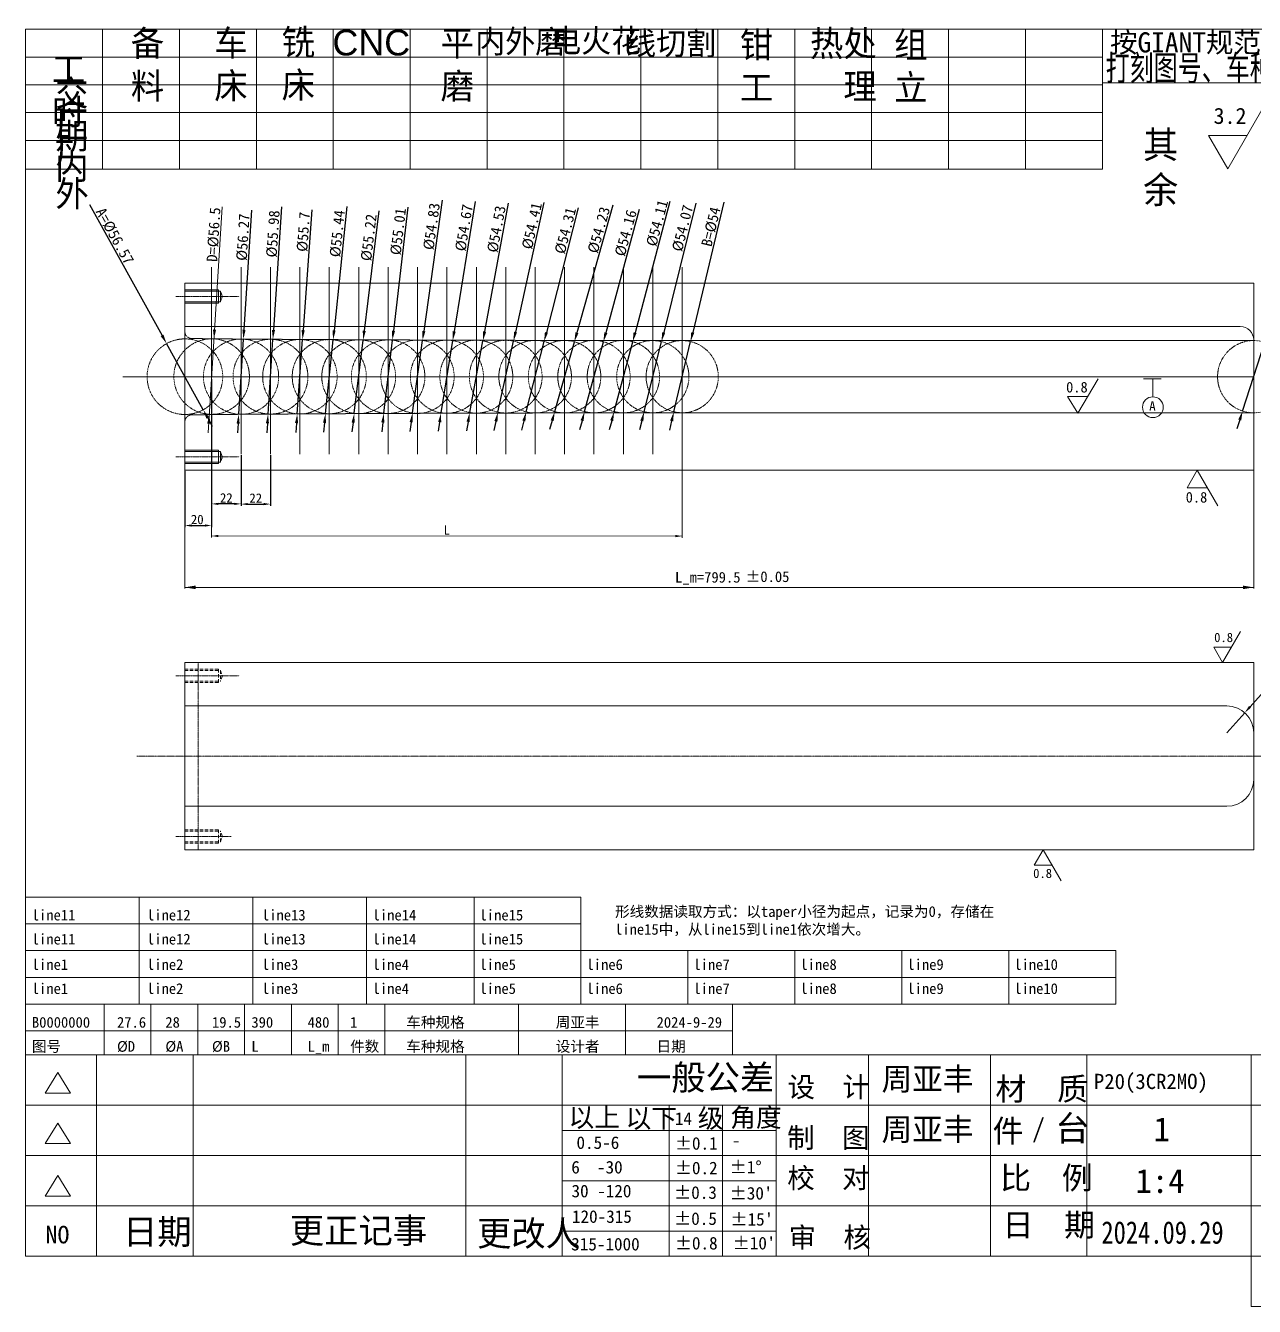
# Model space of a CAD drawing. Header units: inches. Extents: x -4516 to -3093, y -965 to -7.
# Drawn here: x -4516 to -3596, y -965 to -7 of the extents above; entities that cross this region are included whole.
import ezdxf
from ezdxf.enums import TextEntityAlignment as Align

# ---------------------------------------------------------------- set-up
doc = ezdxf.new("R2010")
doc.units = ezdxf.units.IN
doc.header["$MEASUREMENT"] = 0
for name, pattern in [('CENTER', [2, 1.25, -0.25, 0.25, -0.25]), ('HIDDEN', [0.375, 0.25, -0.125]), ('PHANTOM2', [1.25, 0.625, -0.125, 0.125, -0.125, 0.125, -0.125])]:
    doc.linetypes.add(name, pattern=pattern)
doc.layers.get('0').update_dxf_attribs({"lineweight": 18})
for name, color, linetype, lineweight in [('CEN', 1, 'CENTER', 18), ('CON', 7, 'Continuous', 18), ('DAS', 5, 'HIDDEN', 18), ('DIM', 7, 'Continuous', 18), ('PHA', 4, 'PHANTOM2', 18)]:
    doc.layers.add(name, color=color, linetype=linetype, lineweight=lineweight)
doc.styles.add('ACISOTS', font='')
doc.styles.add('HZ', font='')
doc.styles.add('USER1', font='')
doc.styles.get('ACISOTS').set_extended_font_data('宋体')
doc.styles.get('HZ').set_extended_font_data('宋体')
doc.styles.get('USER1').set_extended_font_data('宋体')
doc.dimstyles.new('11', dxfattribs={"dimscale": 2, "dimtxt": 3, "dimasz": 3, "dimexe": 0.18, "dimexo": 0.0625, "dimgap": 0.5, "dimtad": 1, "dimdsep": 46, "dimtxsty": 'Standard', "dimcen": 0.09, "dimdle": 6, "dimadec": 0, "dimazin": 0, "dimtfac": 1, "dimtmove": 0, "dimatfit": 3, "dimfxl": 1, "dimtolj": 1, "dimarcsym": 0})
doc.dimstyles.new('ISO-25', dxfattribs={"dimtxt": 8, "dimasz": 7, "dimexe": 1, "dimexo": 0, "dimgap": 1, "dimtad": 1, "dimdec": 3, "dimdsep": 46, "dimtxsty": 'Standard', "dimcen": 0, "dimdle": 14, "dimazin": 0, "dimtfac": 1, "dimtdec": 3, "dimtmove": 0, "dimatfit": 3, "dimfxl": 1, "dimtolj": 1, "dimarcsym": 0})
doc.dimstyles.new('ISO-25$0', dxfattribs={"dimtxt": 7, "dimasz": 5, "dimexe": 1.25, "dimexo": 0.625, "dimgap": 1, "dimtad": 1, "dimdec": 1, "dimdsep": 46, "dimtxsty": 'Standard', "dimcen": -2.5, "dimdle": 10, "dimadec": 1, "dimazin": 2, "dimtfac": 1, "dimtdec": 1, "dimtmove": 0, "dimatfit": 3, "dimfxl": 1, "dimtolj": 1, "dimarcsym": 0})

# ---------------------------------------------------------------- blocks, each defined once
blk = doc.blocks.new('*X4')
at = {"layer": 'DIM', "color": 0, "char_height": 8, "attachment_point": 1}
for s, insert, width in [('L_m=799.5', (-4029.69, -444.34), 338.9497), ('%%P0.05', (-3976.77, -443.9), 137.2961)]:
    blk.add_mtext(s, dxfattribs=dict(at, insert=insert, width=width))
blk = doc.blocks.new('*X3')
at = {"layer": 'DIM', "linetype": 'Continuous'}
for points in [[(-4396.34, -427.62), (-4388.34, -426.29), (-4388.34, -428.96)], [(-3596.84, -427.62), (-3604.84, -426.29), (-3604.84, -428.96)]]:
    blk.add_hatch(color=0, dxfattribs=at).paths.add_polyline_path(points, flags=0)
at = {"layer": 'DIM', "color": 0, "linetype": 'Continuous'}
for p, q in [((-3596.84, -273.83), (-3596.84, -428.34)), ((-4396.34, -340.3), (-4396.34, -428.34)), ((-4396.34, -427.62), (-3596.84, -427.62))]:
    blk.add_line(p, q, dxfattribs=at)
at = {"layer": 'DIM', "color": 0}
blk.add_blockref('*X4', (0, 28.28), dxfattribs=at)
blk = doc.blocks.new('*X5')
at = {"layer": 'DIM', "ltscale": 2}
for points in [[(-4391.34, -380.53), (-4391.34, -382.2), (-4396.34, -381.37)], [(-4381.34, -382.2), (-4381.34, -380.53), (-4376.34, -381.37)]]:
    blk.add_hatch(color=0, dxfattribs=at).paths.add_polyline_path(points, flags=0)
at = {"layer": 'DIM', "color": 0, "lineweight": -2}
for p, q in [((-4376.34, -271.93), (-4376.34, -382.62)), ((-4396.34, -340.68), (-4396.34, -382.62)), ((-4391.34, -381.37), (-4381.34, -381.37))]:
    blk.add_line(p, q, dxfattribs=at)
at = {"layer": 'DIM', "color": 0, "ltscale": 2, "insert": (-4387.09, -376.87), "char_height": 7, "width": 17.9888, "attachment_point": 5}
blk.add_mtext('20', dxfattribs=at)
blk = doc.blocks.new('*X8')
at = {"layer": 'DIM', "ltscale": 2}
blk.add_hatch(color=0, dxfattribs=at).paths.add_polyline_path([(-3600.31, -516.25), (-3598.81, -517.58), (-3603.55, -521.4)], flags=0)
at = {"layer": 'DIM', "color": 0, "lineweight": -2}
for p, q in [((-3570.02, -483.7), (-3599.56, -516.91)), ((-3616.84, -536.34), (-3603.55, -521.4))]:
    blk.add_line(p, q, dxfattribs=at)
at = {"layer": 'DIM', "color": 0, "ltscale": 2, "insert": (-3583.26, -492.57), "char_height": 6, "width": 41.2961, "attachment_point": 5, "rotation": 48.34616}
blk.add_mtext('8-R20', dxfattribs=at)
blk = doc.blocks.new('*X37')
at = {"layer": 'CON', "linetype": 'Continuous', "ltscale": 2}
for points in [[(-4374.61, -241.79), (-4373.02, -234.88), (-4375.35, -234.74)], [(-4378.07, -298.19), (-4377.33, -305.25), (-4379.66, -305.1)]]:
    blk.add_hatch(color=0, dxfattribs=at).paths.add_polyline_path(points, flags=0)
at = {"layer": 'CON', "color": 0, "linetype": 'Continuous', "ltscale": 2}
blk.add_line((-4368.55, -143.11), (-4378.93, -312.16), dxfattribs=at)
at = {"layer": 'CON', "color": 0, "ltscale": 2, "insert": (-4374.79, -163.77), "char_height": 8, "width": 84.0223, "attachment_point": 5, "rotation": 86.48827}
blk.add_mtext('D=%%C56.5', dxfattribs=at)
blk = doc.blocks.new('*X38')
at = {"layer": 'CON', "ltscale": 2}
for points in [[(-4353.31, -234.91), (-4350.98, -235.06), (-4352.59, -241.97)], [(-4355.37, -305.19), (-4357.7, -305.05), (-4356.09, -298.13)]]:
    blk.add_hatch(color=0, dxfattribs=at).paths.add_polyline_path(points, flags=0)
at = {"layer": 'CON', "color": 0, "lineweight": -2, "ltscale": 2}
for p, q in [((-4346.56, -145.47), (-4352.15, -234.99)), ((-4356.09, -298.13), (-4352.59, -241.97)), ((-4356.53, -305.12), (-4356.97, -312.11))]:
    blk.add_line(p, q, dxfattribs=at)
at = {"layer": 'CON', "color": 0, "ltscale": 2, "insert": (-4352.83, -165.73), "char_height": 8, "width": 69.8994, "attachment_point": 5, "rotation": 86.42474}
blk.add_mtext('%%C56.27', dxfattribs=at)
blk = doc.blocks.new('*X39')
at = {"layer": 'CON', "ltscale": 2}
for points in [[(-4331.23, -235.06), (-4328.91, -235.21), (-4330.52, -242.12)], [(-4333.45, -305.04), (-4335.77, -304.89), (-4334.16, -297.98)]]:
    blk.add_hatch(color=0, dxfattribs=at).paths.add_polyline_path(points, flags=0)
at = {"layer": 'CON', "color": 0, "lineweight": -2, "ltscale": 2}
for p, q in [((-4324.08, -143), (-4330.07, -235.14)), ((-4334.16, -297.98), (-4330.52, -242.12)), ((-4334.61, -304.97), (-4335.06, -311.95))]:
    blk.add_line(p, q, dxfattribs=at)
at = {"layer": 'CON', "color": 0, "ltscale": 2, "insert": (-4330.41, -163.25), "char_height": 8, "width": 69.8994, "attachment_point": 5, "rotation": 86.27922}
blk.add_mtext('%%C55.98', dxfattribs=at)
blk = doc.blocks.new('*X40')
at = {"layer": 'CON', "ltscale": 2}
for points in [[(-4309.03, -235.21), (-4306.7, -235.37), (-4308.36, -242.27)], [(-4311.65, -304.9), (-4313.98, -304.73), (-4312.32, -297.83)]]:
    blk.add_hatch(color=0, dxfattribs=at).paths.add_polyline_path(points, flags=0)
at = {"layer": 'CON', "color": 0, "lineweight": -2, "ltscale": 2}
for p, q in [((-4301.47, -145.32), (-4307.87, -235.29)), ((-4312.32, -297.83), (-4308.36, -242.27)), ((-4312.81, -304.81), (-4313.31, -311.8))]:
    blk.add_line(p, q, dxfattribs=at)
at = {"layer": 'CON', "color": 0, "ltscale": 2, "insert": (-4307.65, -161.73), "char_height": 8, "width": 58.4581, "attachment_point": 5, "rotation": 85.93125}
blk.add_mtext('%%C55.7', dxfattribs=at)
blk = doc.blocks.new('*X41')
at = {"layer": 'CON', "ltscale": 2}
for points in [[(-4285.92, -235.4), (-4283.6, -235.64), (-4285.48, -242.48)], [(-4290.76, -304.71), (-4293.08, -304.47), (-4291.2, -297.62)]]:
    blk.add_hatch(color=0, dxfattribs=at).paths.add_polyline_path(points, flags=0)
at = {"layer": 'CON', "color": 0, "lineweight": -2, "ltscale": 2}
for p, q in [((-4275.15, -142.88), (-4284.76, -235.52)), ((-4291.2, -297.62), (-4285.48, -242.48)), ((-4291.92, -304.59), (-4292.65, -311.55))]:
    blk.add_line(p, q, dxfattribs=at)
at = {"layer": 'CON', "color": 0, "ltscale": 2, "insert": (-4282.27, -163.06), "char_height": 8, "width": 70.4358, "attachment_point": 5, "rotation": 84.0766}
blk.add_mtext('%%C55.44', dxfattribs=at)
blk = doc.blocks.new('*X42')
at = {"layer": 'CON', "ltscale": 2}
for points in [[(-4263.33, -235.55), (-4261.02, -235.83), (-4263.02, -242.64)], [(-4269.35, -304.55), (-4271.66, -304.27), (-4269.66, -297.46)]]:
    blk.add_hatch(color=0, dxfattribs=at).paths.add_polyline_path(points, flags=0)
at = {"layer": 'CON', "color": 0, "lineweight": -2, "ltscale": 2}
for p, q in [((-4251.31, -146.09), (-4262.17, -235.69)), ((-4269.66, -297.46), (-4263.02, -242.64)), ((-4270.51, -304.41), (-4271.35, -311.36))]:
    blk.add_line(p, q, dxfattribs=at)
at = {"layer": 'CON', "color": 0, "ltscale": 2, "insert": (-4258.75, -165.96), "char_height": 8, "width": 69.8101, "attachment_point": 5, "rotation": 83.08626}
blk.add_mtext('%%C55.22', dxfattribs=at)
blk = doc.blocks.new('*X43')
at = {"layer": 'CON', "ltscale": 2}
for points in [[(-4241.51, -235.64), (-4239.19, -235.91), (-4241.16, -242.73)], [(-4247.17, -304.46), (-4249.49, -304.19), (-4247.52, -297.37)]]:
    blk.add_hatch(color=0, dxfattribs=at).paths.add_polyline_path(points, flags=0)
at = {"layer": 'CON', "color": 0, "lineweight": -2, "ltscale": 2}
for p, q in [((-4229.6, -143.31), (-4240.35, -235.78)), ((-4247.52, -297.37), (-4241.16, -242.73)), ((-4248.33, -304.33), (-4249.14, -311.28))]:
    blk.add_line(p, q, dxfattribs=at)
at = {"layer": 'CON', "color": 0, "ltscale": 2, "insert": (-4236.75, -161.51), "char_height": 8, "width": 68.9162, "attachment_point": 5, "rotation": 83.36522}
blk.add_mtext('%%C55.01', dxfattribs=at)
blk = doc.blocks.new('*X44')
at = {"layer": 'CON', "ltscale": 2}
for points in [[(-4218.75, -235.81), (-4216.44, -236.13), (-4218.56, -242.9)], [(-4225.93, -304.3), (-4228.24, -303.98), (-4226.12, -297.21)]]:
    blk.add_hatch(color=0, dxfattribs=at).paths.add_polyline_path(points, flags=0)
at = {"layer": 'CON', "color": 0, "lineweight": -2, "ltscale": 2}
for p, q in [((-4203.94, -137.93), (-4217.59, -235.97)), ((-4226.12, -297.21), (-4218.56, -242.9)), ((-4227.09, -304.14), (-4228.05, -311.07))]:
    blk.add_line(p, q, dxfattribs=at)
at = {"layer": 'CON', "color": 0, "ltscale": 2, "insert": (-4211.74, -157.66), "char_height": 8, "width": 69.8101, "attachment_point": 5, "rotation": 82.07315}
blk.add_mtext('%%C54.83', dxfattribs=at)
blk = doc.blocks.new('*X45')
at = {"layer": 'CON', "ltscale": 2}
for points in [[(-4196.03, -235.97), (-4193.73, -236.34), (-4196, -243.06)], [(-4204.64, -304.14), (-4206.95, -303.77), (-4204.68, -297.04)]]:
    blk.add_hatch(color=0, dxfattribs=at).paths.add_polyline_path(points, flags=0)
at = {"layer": 'CON', "color": 0, "lineweight": -2, "ltscale": 2}
for p, q in [((-4179.26, -139.12), (-4194.88, -236.15)), ((-4204.68, -297.04), (-4196, -243.06)), ((-4205.8, -303.95), (-4206.91, -310.86))]:
    blk.add_line(p, q, dxfattribs=at)
at = {"layer": 'CON', "color": 0, "ltscale": 2, "insert": (-4187.48, -158.68), "char_height": 8, "width": 69.8994, "attachment_point": 5, "rotation": 80.85513}
blk.add_mtext('%%C54.67', dxfattribs=at)
blk = doc.blocks.new('*X46')
at = {"layer": 'CON', "ltscale": 2}
for points in [[(-4173.31, -236.14), (-4171.02, -236.56), (-4173.43, -243.23)], [(-4183.37, -303.97), (-4185.66, -303.55), (-4183.25, -296.87)]]:
    blk.add_hatch(color=0, dxfattribs=at).paths.add_polyline_path(points, flags=0)
at = {"layer": 'CON', "color": 0, "lineweight": -2, "ltscale": 2}
for p, q in [((-4154.58, -140.31), (-4172.17, -236.35)), ((-4183.25, -296.87), (-4173.43, -243.23)), ((-4184.51, -303.76), (-4185.77, -310.64))]:
    blk.add_line(p, q, dxfattribs=at)
at = {"layer": 'CON', "color": 0, "ltscale": 2, "insert": (-4163.21, -159.69), "char_height": 8, "width": 69.8101, "attachment_point": 5, "rotation": 79.62075}
blk.add_mtext('%%C54.53', dxfattribs=at)
blk = doc.blocks.new('*X47')
at = {"layer": 'CON', "ltscale": 2}
for points in [[(-4150.14, -236.39), (-4147.86, -236.89), (-4150.5, -243.48)], [(-4162.54, -303.71), (-4164.82, -303.21), (-4162.18, -296.62)]]:
    blk.add_hatch(color=0, dxfattribs=at).paths.add_polyline_path(points, flags=0)
at = {"layer": 'CON', "color": 0, "lineweight": -2, "ltscale": 2}
for p, q in [((-4127.75, -139.89), (-4149, -236.64)), ((-4162.18, -296.62), (-4150.5, -243.48)), ((-4163.68, -303.46), (-4165.18, -310.3))]:
    blk.add_line(p, q, dxfattribs=at)
at = {"layer": 'CON', "color": 0, "ltscale": 2, "insert": (-4136.69, -157.28), "char_height": 8, "width": 68.9162, "attachment_point": 5, "rotation": 77.61152}
blk.add_mtext('%%C54.41', dxfattribs=at)
blk = doc.blocks.new('*X48')
at = {"layer": 'CON', "ltscale": 2}
for points in [[(-4127.03, -236.67), (-4124.77, -237.24), (-4127.63, -243.74)], [(-4141.65, -303.44), (-4143.91, -302.86), (-4141.05, -296.37)]]:
    blk.add_hatch(color=0, dxfattribs=at).paths.add_polyline_path(points, flags=0)
at = {"layer": 'CON', "color": 0, "lineweight": -2, "ltscale": 2}
for p, q in [((-4102.14, -143.76), (-4125.9, -236.96)), ((-4141.05, -296.37), (-4127.63, -243.74)), ((-4142.78, -303.15), (-4144.51, -309.93))]:
    blk.add_line(p, q, dxfattribs=at)
at = {"layer": 'CON', "color": 0, "ltscale": 2, "insert": (-4111.66, -160.85), "char_height": 8, "width": 68.9162, "attachment_point": 5, "rotation": 75.69586}
blk.add_mtext('%%C54.31', dxfattribs=at)
blk = doc.blocks.new('*X49')
at = {"layer": 'CON', "ltscale": 2}
for points in [[(-4104.21, -236.9), (-4101.97, -237.53), (-4104.99, -243.95)], [(-4120.47, -303.21), (-4122.71, -302.57), (-4119.69, -296.15)]]:
    blk.add_hatch(color=0, dxfattribs=at).paths.add_polyline_path(points, flags=0)
at = {"layer": 'CON', "color": 0, "lineweight": -2, "ltscale": 2}
for p, q in [((-4076.23, -141.86), (-4103.09, -237.22)), ((-4119.69, -296.15), (-4104.99, -243.95)), ((-4121.59, -302.89), (-4123.49, -309.63))]:
    blk.add_line(p, q, dxfattribs=at)
at = {"layer": 'CON', "color": 0, "ltscale": 2, "insert": (-4086.63, -160.35), "char_height": 8, "width": 69.8101, "attachment_point": 5, "rotation": 74.26582}
blk.add_mtext('%%C54.23', dxfattribs=at)
blk = doc.blocks.new('*X50')
at = {"layer": 'CON', "ltscale": 2}
for points in [[(-4082.58, -236.85), (-4080.32, -237.46), (-4083.28, -243.91)], [(-4098.1, -303.26), (-4100.36, -302.65), (-4097.4, -296.2)]]:
    blk.add_hatch(color=0, dxfattribs=at).paths.add_polyline_path(points, flags=0)
at = {"layer": 'CON', "color": 0, "lineweight": -2, "ltscale": 2}
for p, q in [((-4056.54, -144.96), (-4081.45, -237.15)), ((-4097.4, -296.2), (-4083.28, -243.91)), ((-4099.23, -302.95), (-4101.05, -309.71))]:
    blk.add_line(p, q, dxfattribs=at)
at = {"layer": 'CON', "color": 0, "ltscale": 2, "insert": (-4066.5, -162.64), "char_height": 8, "width": 70.0782, "attachment_point": 5, "rotation": 74.88046}
blk.add_mtext('%%C54.16', dxfattribs=at)
blk = doc.blocks.new('*X51')
at = {"layer": 'CON', "ltscale": 2}
for points in [[(-4060.72, -236.84), (-4058.47, -237.44), (-4061.39, -243.9)], [(-4075.96, -303.27), (-4078.21, -302.67), (-4075.29, -296.2)]]:
    blk.add_hatch(color=0, dxfattribs=at).paths.add_polyline_path(points, flags=0)
at = {"layer": 'CON', "color": 0, "lineweight": -2, "ltscale": 2}
for p, q in [((-4033.51, -138.95), (-4059.6, -237.14)), ((-4075.29, -296.2), (-4061.39, -243.9)), ((-4077.08, -302.97), (-4078.88, -309.73))]:
    blk.add_line(p, q, dxfattribs=at)
at = {"layer": 'CON', "color": 0, "ltscale": 2, "insert": (-4043, -155.2), "char_height": 8, "width": 68.9162, "attachment_point": 5, "rotation": 75.1224}
blk.add_mtext('%%C54.11', dxfattribs=at)
blk = doc.blocks.new('*X52')
at = {"layer": 'CON', "ltscale": 2}
for points in [[(-4039.29, -236.73), (-4037.03, -237.3), (-4039.84, -243.81)], [(-4053.39, -303.37), (-4055.65, -302.81), (-4052.84, -296.29)]]:
    blk.add_hatch(color=0, dxfattribs=at).paths.add_polyline_path(points, flags=0)
at = {"layer": 'CON', "color": 0, "lineweight": -2, "ltscale": 2}
for p, q in [((-4014.19, -140.2), (-4038.16, -237.02)), ((-4052.84, -296.29), (-4039.84, -243.81)), ((-4054.52, -303.09), (-4056.2, -309.88))]:
    blk.add_line(p, q, dxfattribs=at)
at = {"layer": 'CON', "color": 0, "ltscale": 2, "insert": (-4024, -159.02), "char_height": 8, "width": 69.8994, "attachment_point": 5, "rotation": 76.09321}
blk.add_mtext('%%C54.07', dxfattribs=at)
blk = doc.blocks.new('*X53')
at = {"layer": 'CON', "ltscale": 2}
for points in [[(-4017.59, -236.71), (-4015.32, -237.25), (-4018.08, -243.79)], [(-4033.36, -302.85), (-4031.09, -303.4), (-4030.6, -296.32)]]:
    blk.add_hatch(color=0, dxfattribs=at).paths.add_polyline_path(points, flags=0)
at = {"layer": 'CON', "color": 0, "lineweight": -2, "ltscale": 2}
for p, q in [((-3993.19, -139.41), (-4016.45, -236.98)), ((-4030.6, -296.32), (-4018.08, -243.79)), ((-4032.23, -303.13), (-4033.85, -309.93))]:
    blk.add_line(p, q, dxfattribs=at)
at = {"layer": 'CON', "color": 0, "ltscale": 2, "insert": (-4002.74, -157.94), "char_height": 8, "width": 61.8547, "attachment_point": 5, "rotation": 76.58738}
blk.add_mtext('B=%%C54', dxfattribs=at)
blk = doc.blocks.new('*X54')
at = {"layer": 'CON', "ltscale": 2}
for points in [[(-3587.53, -237.33), (-3585.31, -238.05), (-3588.56, -244.35)], [(-3606.15, -302.77), (-3608.37, -302.06), (-3605.12, -295.75)]]:
    blk.add_hatch(color=0, dxfattribs=at).paths.add_polyline_path(points, flags=0)
at = {"layer": 'CON', "color": 0, "lineweight": -2, "ltscale": 2}
for p, q in [((-3555.72, -142.39), (-3586.42, -237.69)), ((-3605.12, -295.75), (-3588.56, -244.35)), ((-3607.26, -302.41), (-3609.41, -309.08))]:
    blk.add_line(p, q, dxfattribs=at)
at = {"layer": 'CON', "color": 0, "ltscale": 2, "insert": (-3563.94, -151.6), "char_height": 8, "width": 36.1117, "attachment_point": 5, "rotation": 72.1462}
blk.add_mtext('%%C54', dxfattribs=at)
blk = doc.blocks.new('*X55')
at = {"layer": 'CON', "linetype": 'Continuous', "ltscale": 2}
for points in [[(-4376.36, -389.19), (-4371.36, -390.02), (-4371.36, -388.35)], [(-4024.36, -389.25), (-4029.36, -390.08), (-4029.36, -388.41)]]:
    blk.add_hatch(color=0, dxfattribs=at).paths.add_polyline_path(points, flags=0)
at = {"layer": 'CON', "color": 0, "linetype": 'Continuous', "ltscale": 2}
for p, q in [((-4376.34, -270.62), (-4376.36, -390.44)), ((-4024.34, -270.68), (-4024.36, -390.5)), ((-4024.36, -389.25), (-4376.36, -389.19))]:
    blk.add_line(p, q, dxfattribs=at)
at = {"layer": 'CON', "color": 0, "ltscale": 2, "insert": (-4200.36, -384.8), "char_height": 7, "width": 14, "attachment_point": 5, "rotation": 359.98993}
blk.add_mtext('L', dxfattribs=at)
blk = doc.blocks.new('*X56')
at = {"layer": 'CON', "ltscale": 2}
for points in [[(-4412.41, -238.62), (-4414.45, -239.75), (-4410.04, -245.31)], [(-4378.23, -300.36), (-4380.27, -301.49), (-4382.64, -294.8)]]:
    blk.add_hatch(color=0, dxfattribs=at).paths.add_polyline_path(points, flags=0)
at = {"layer": 'CON', "color": 0, "lineweight": -2, "ltscale": 2}
for p, q in [((-4467.62, -141.3), (-4413.43, -239.18)), ((-4382.64, -294.8), (-4410.04, -245.31)), ((-4379.25, -300.92), (-4375.86, -307.05))]:
    blk.add_line(p, q, dxfattribs=at)
at = {"layer": 'CON', "color": 0, "ltscale": 2, "insert": (-4448.83, -164.92), "char_height": 8, "width": 95.8212, "attachment_point": 5, "rotation": 298.96998}
blk.add_mtext('A=%%C56.57', dxfattribs=at)
blk = doc.blocks.new('*X57')
at = {"layer": 'CON', "ltscale": 2}
for points in [[(-4371.36, -364.36), (-4371.36, -366.02), (-4376.36, -365.19)], [(-4359.35, -366.03), (-4359.35, -364.36), (-4354.35, -365.19)]]:
    blk.add_hatch(color=0, dxfattribs=at).paths.add_polyline_path(points, flags=0)
at = {"layer": 'CON', "color": 0, "lineweight": -2, "ltscale": 2}
for p, q in [((-4376.35, -328.67), (-4376.36, -366.44)), ((-4354.34, -328.68), (-4354.35, -366.44)), ((-4359.35, -365.19), (-4371.36, -365.19))]:
    blk.add_line(p, q, dxfattribs=at)
at = {"layer": 'CON', "color": 0, "ltscale": 2, "insert": (-4365.35, -360.69), "char_height": 7, "width": 17.7566, "attachment_point": 5, "rotation": 359.98993}
blk.add_mtext('22', dxfattribs=at)
blk = doc.blocks.new('*X58')
at = {"layer": 'CON', "ltscale": 2}
for points in [[(-4349.34, -364.5), (-4349.34, -366.17), (-4354.34, -365.34)], [(-4337.34, -366.17), (-4337.34, -364.5), (-4332.34, -365.34)]]:
    blk.add_hatch(color=0, dxfattribs=at).paths.add_polyline_path(points, flags=0)
at = {"layer": 'CON', "color": 0, "lineweight": -2, "ltscale": 2}
for p, q in [((-4354.34, -328.68), (-4354.34, -366.59)), ((-4332.34, -328.68), (-4332.34, -366.59)), ((-4349.34, -365.34), (-4337.34, -365.34))]:
    blk.add_line(p, q, dxfattribs=at)
at = {"layer": 'CON', "color": 0, "ltscale": 2, "insert": (-4343.34, -360.84), "char_height": 7, "width": 17.7542, "attachment_point": 5}
blk.add_mtext('22', dxfattribs=at)

msp = doc.modelspace()

# ---------------------------------------------------------------- linework, layer by layer
for p, q in [((-4376.3399, -249.5523), (-4376.3399, -290.5523)), ((-3728.5032, -297.4287), (-3713.2218, -271.6004)), ((-3736.1439, -284.8346), (-3728.5032, -297.4287)), ((-3720.8625, -284.8346), (-3736.1439, -284.8346)), ((-3646.6773, -353.2865), (-3639.0366, -340.0524)), ((-3639.0366, -340.0524), (-3623.7552, -366.5206)), ((-3631.3959, -353.2865), (-3646.6773, -353.2865)), ((-3620.0457, -483.839), (-3606.6744, -460.6793)), ((-3613.3601, -472.2591), (-3626.7313, -472.2591)), ((-3626.7313, -472.2591), (-3620.0457, -483.839)), ((-3760.9262, -635.4188), (-3754.2406, -623.839)), ((-3754.2406, -623.839), (-3740.8694, -646.9987)), ((-3747.555, -635.4245), (-3760.9262, -635.4245))]:
    msp.add_line(p, q)
at = {"color": 2, "linetype": 'Continuous'}
for p, q in [((-3596.84, -250.6523), (-3596.84, -289.4523)), ((-3596.84, -252.9908), (-3596.84, -287.1136))]:
    msp.add_line(p, q, dxfattribs=at)
at = {"layer": 'CEN', "linetype": 'ByBlock', "ltscale": 0.25}
for p, q in [((-4376.3399, -188.0524), (-4376.3399, -328.0524)), ((-4376.3399, -189.0524), (-4376.3399, -329.0524)), ((-4376.3399, -190.0524), (-4376.3399, -330.0524)), ((-4376.3399, -191.0524), (-4376.3399, -331.0524)), ((-4354.3399, -188.0524), (-4354.3399, -328.0524)), ((-4332.3399, -188.0524), (-4332.3399, -328.0524)), ((-4310.3399, -188.0524), (-4310.3399, -328.0524)), ((-4288.3399, -188.0524), (-4288.3399, -328.0524)), ((-4266.3399, -188.0524), (-4266.3399, -328.0524)), ((-4244.3399, -188.0524), (-4244.3399, -328.0524)), ((-4222.3399, -188.0524), (-4222.3399, -328.0524)), ((-4200.3399, -188.0524), (-4200.3399, -328.0524)), ((-4178.3399, -188.0524), (-4178.3399, -328.0524)), ((-4156.3399, -188.0524), (-4156.3399, -328.0524)), ((-4134.3399, -188.0524), (-4134.3399, -328.0524)), ((-4112.3399, -188.0524), (-4112.3399, -328.0524)), ((-4090.3399, -188.0524), (-4090.3399, -328.0524)), ((-4068.3399, -188.0524), (-4068.3399, -328.0524)), ((-4046.3399, -188.0524), (-4046.3399, -328.0524)), ((-4024.3399, -188.0524), (-4024.3399, -328.0524)), ((-4376.3399, -192.0524), (-4376.3399, -332.0524)), ((-4376.3399, -192.0524), (-4376.3399, -332.0524)), ((-4376.3399, -193.0524), (-4376.3399, -333.0524)), ((-4376.3399, -193.0524), (-4376.3399, -333.0524)), ((-4376.3399, -193.0524), (-4376.3399, -333.0524)), ((-4376.3399, -194.0524), (-4376.3399, -334.0524)), ((-4376.3399, -194.0524), (-4376.3399, -334.0524)), ((-4376.3399, -194.0524), (-4376.3399, -334.0524)), ((-4376.3399, -194.0524), (-4376.3399, -334.0524)), ((-4376.3399, -195.0524), (-4376.3399, -335.0524)), ((-4376.3399, -195.0524), (-4376.3399, -335.0524)), ((-4376.3399, -195.0524), (-4376.3399, -335.0524)), ((-4376.3399, -195.0524), (-4376.3399, -335.0524)), ((-4376.3399, -196.0524), (-4376.3399, -336.0524)), ((-4376.3399, -196.0524), (-4376.3399, -336.0524)), ((-4376.3399, -196.0524), (-4376.3399, -336.0524)), ((-4376.3399, -196.0524), (-4376.3399, -336.0524)), ((-4376.3399, -197.0524), (-4376.3399, -337.0524)), ((-4376.3399, -197.0524), (-4376.3399, -337.0524)), ((-4376.3399, -197.0524), (-4376.3399, -337.0524)), ((-4376.3399, -197.0524), (-4376.3399, -337.0524)), ((-4376.3399, -198.0524), (-4376.3399, -338.0524)), ((-4376.3399, -198.0524), (-4376.3399, -338.0524)), ((-4376.3399, -198.0524), (-4376.3399, -338.0524)), ((-4376.3399, -199.0524), (-4376.3399, -339.0524)), ((-4376.3399, -199.0524), (-4376.3399, -339.0524)), ((-4376.3399, -200.0524), (-4376.3399, -340.0524)), ((-4376.3399, -307.8024), (-4376.3399, -232.3024)), ((-4376.3399, -238.0524), (-4376.3399, -302.0524)), ((-4376.3399, -244.7947), (-4376.3399, -300.8894)), ((-4376.3399, -247.5523), (-4376.3399, -292.5523)), ((-4376.3399, -247.5524), (-4376.3399, -292.5524)), ((-4442.8705, -270.0524), (-3596.8399, -270.0524))]:
    msp.add_line(p, q, dxfattribs=at)
at = {"layer": 'CEN', "ltscale": 0.25}
for p, q in [((-4403.029, -210.0524), (-4355.7639, -210.0524)), ((-4403.029, -330.0524), (-4355.7639, -330.0524)), ((-4386.3399, -483.839), (-4386.3399, -623.839)), ((-4386.3399, -483.839), (-4386.3399, -623.839)), ((-4403.029, -493.839), (-4355.7639, -493.839)), ((-4432.3952, -553.839), (-3580.3158, -553.839)), ((-4403.029, -613.839), (-4361.819, -613.839))]:
    msp.add_line(p, q, dxfattribs=at)
at = {"layer": 'CEN', "ltscale": 0.5}
msp.add_line((-3596.8399, -282.0524), (-3596.8399, -258.0524), dxfattribs=at)
at = {"layer": 'CON'}
for p, q in [((-4396.3399, -200.0524), (-3596.8399, -200.0524)), ((-4396.3399, -340.0524), (-4396.3399, -200.0524)), ((-3596.8399, -200.0524), (-3596.8399, -340.0524)), ((-3596.8399, -200.0524), (-3596.8399, -340.0524)), ((-4396.3399, -232.5524), (-3606.8399, -232.5524)), ((-4376.3399, -238.0523), (-4376.3399, -302.0523)), ((-4396.3399, -340.0524), (-3596.8399, -340.0524)), ((-4396.3399, -483.839), (-4396.3399, -623.839)), ((-4396.3399, -483.839), (-3596.8399, -483.839)), ((-3596.8399, -483.839), (-3596.8399, -623.839)), ((-4396.3399, -516.339), (-3616.8399, -516.339)), ((-4396.3399, -591.339), (-3616.8399, -591.339)), ((-4396.3399, -623.839), (-3596.8399, -623.839)), ((-4515.5092, -927.8423), (-3954.0902, -927.8423)), ((-3954.0902, -927.8423), (-3149.4378, -927.8423))]:
    msp.add_line(p, q, dxfattribs=at)
at = {"layer": 'CON', "ltscale": 2}
msp.add_line((-3986.7213, -739.3151), (-3700.0469, -739.3151), dxfattribs=at)
at = {"layer": 'CON'}
for points in [[(-4515.5092, -10.2016), (-4515.5092, -927.8423)], [(-4515.5092, -10.2016), (-3149.4378, -10.2016)]]:
    msp.add_lwpolyline(points, dxfattribs=at)
for centre, radius, start, end in [((-3606.8399, -242.5524), 10, 0, 90), ((-3616.8399, -536.339), 20, 0, 90), ((-3616.8399, -571.339), 20, 270, 360)]:
    msp.add_arc(centre, radius, start, end, dxfattribs=at)
at = {"layer": 'DAS'}
for p, q in [((-4396.3399, -205.0524), (-4371.3399, -205.0524)), ((-4396.3399, -206.0524), (-4369.8399, -206.0524)), ((-4371.3399, -205.0524), (-4371.3399, -215.0524)), ((-4369.8399, -206.0524), (-4369.8399, -214.0524)), ((-4369.8399, -206.0524), (-4368.3399, -210.0524)), ((-4368.3399, -210.0524), (-4369.8399, -214.0524)), ((-4396.3399, -214.0524), (-4369.8399, -214.0524)), ((-4396.3399, -215.0524), (-4371.3399, -215.0524)), ((-4376.3399, -241.7405), (-4391.4273, -241.4769)), ((-4024.3399, -243.0524), (-3596.8399, -243.0524)), ((-4376.3399, -298.3643), (-4391.4273, -298.628)), ((-4024.3399, -297.0524), (-3596.8399, -297.0524)), ((-4396.3399, -325.0524), (-4371.3399, -325.0524)), ((-4371.3399, -335.0524), (-4371.3399, -325.0524)), ((-4396.3399, -326.0524), (-4369.8399, -326.0524)), ((-4396.3399, -334.0524), (-4369.8399, -334.0524)), ((-4396.3399, -335.0524), (-4371.3399, -335.0524)), ((-4368.3399, -330.0524), (-4369.8399, -326.0524)), ((-4369.8399, -334.0524), (-4369.8399, -326.0524)), ((-4369.8399, -334.0524), (-4368.3399, -330.0524))]:
    msp.add_line(p, q, dxfattribs=at)
at = {"layer": 'DAS', "ltscale": 10}
for p, q in [((-4396.3399, -488.839), (-4371.3399, -488.839)), ((-4396.3399, -489.839), (-4369.8399, -489.839)), ((-4396.3399, -497.839), (-4369.8399, -497.839)), ((-4371.3399, -488.839), (-4371.3399, -498.839)), ((-4369.8399, -489.839), (-4368.3399, -493.839)), ((-4369.8399, -489.839), (-4369.8399, -497.839)), ((-4368.3399, -493.839), (-4369.8399, -497.839)), ((-4396.3399, -498.839), (-4371.3399, -498.839)), ((-4396.3399, -608.839), (-4371.3399, -608.839)), ((-4396.3399, -609.839), (-4369.8399, -609.839)), ((-4371.3399, -618.839), (-4371.3399, -608.839)), ((-4369.8399, -617.839), (-4369.8399, -609.839)), ((-4368.3399, -613.839), (-4369.8399, -609.839)), ((-4396.3399, -617.839), (-4369.8399, -617.839)), ((-4396.3399, -618.839), (-4371.3399, -618.839)), ((-4369.8399, -617.839), (-4368.3399, -613.839))]:
    msp.add_line(p, q, dxfattribs=at)
at = {"layer": 'DAS'}
for centre, start, end in [((-4391.3399, -236.4776), 180, 268.9987544), ((-4391.3399, -303.6272), 91.0012456, 180)]:
    msp.add_arc(centre, 5, start, end, dxfattribs=at)
for points in [[(-4376.3399, -241.7405), (-4369.0066, -241.8023), (-4354.34, -241.9257), (-4332.3399, -242.0612), (-4310.3399, -242.204), (-4288.34, -242.3372), (-4266.3399, -242.4415), (-4244.34, -242.5511), (-4222.3399, -242.6385), (-4200.3399, -242.7192), (-4178.3399, -242.7891), (-4156.3399, -242.849), (-4134.3399, -242.8995), (-4112.3399, -242.9377), (-4090.3399, -242.9744), (-4068.3399, -242.9992), (-4046.3399, -243.0132), (-4031.6732, -243.0393), (-4024.3399, -243.0524)], [(-4376.3399, -298.3643), (-4369.0066, -298.3026), (-4354.34, -298.1791), (-4332.3399, -298.0436), (-4310.3399, -297.9008), (-4288.34, -297.7676), (-4266.3399, -297.6633), (-4244.34, -297.5537), (-4222.3399, -297.4663), (-4200.3399, -297.3856), (-4178.3399, -297.3158), (-4156.3399, -297.2558), (-4134.3399, -297.2054), (-4112.3399, -297.1672), (-4090.3399, -297.1304), (-4068.3399, -297.1056), (-4046.3399, -297.0916), (-4031.6732, -297.0655), (-4024.3399, -297.0524)]]:
    msp.add_open_spline(points, degree=3, knots=[0, 0, 0, 0, 22.00069042, 44.0011685, 66.00161418, 88.00199851, 110.00227375, 132.00252455, 154.00270888, 176.00285457, 198.00296617, 220.00304823, 242.00310529, 264.00314189, 286.00316997, 308.00318441, 330.00319374, 352.00322182, 352.00322182, 352.00322182, 352.00322182], dxfattribs=at)
at = {"layer": 'DIM'}
for p, q in [((-4457.9766, -10.2016), (-4457.9766, -114.9166)), ((-4400.444, -10.2016), (-4400.444, -114.9166)), ((-4400.444, -10.2016), (-4400.444, -114.9166)), ((-4342.9114, -10.2016), (-4342.9114, -114.9166)), ((-4285.3788, -10.2016), (-4285.3788, -114.9166)), ((-4227.8462, -10.2016), (-4227.8462, -114.9166)), ((-4227.8462, -10.2016), (-4227.8462, -114.9166)), ((-4170.3136, -10.2016), (-4170.3136, -114.9166)), ((-4112.781, -10.2016), (-4112.781, -114.9166)), ((-4055.2484, -10.2016), (-4055.2484, -114.9166)), ((-3997.7158, -10.2016), (-3997.7158, -114.9166)), ((-3940.1832, -10.2016), (-3940.1832, -114.9166)), ((-3882.6506, -10.2016), (-3882.6506, -114.9166)), ((-3825.118, -10.2016), (-3825.118, -114.9166)), ((-3767.5854, -10.2016), (-3767.5854, -114.9166)), ((-3710.0528, -10.2016), (-3710.0528, -114.9166)), ((-3481.0692, -50.2013), (-3710.0528, -50.2013)), ((-3616.2892, -114.5685), (-3584.285, -59.1355)), ((-3630.6734, -89.6544), (-3616.2892, -114.5685)), ((-3630.6734, -89.6544), (-3601.9051, -89.6544)), ((-3679.2428, -271.6639), (-3665.9568, -271.6639)), ((-3672.2392, -272.0999), (-3672.2392, -285.1186)), ((-4515.5092, -659.3151), (-4100.0469, -659.3151)), ((-4430.555, -739.3151), (-4430.555, -659.3151)), ((-4345.555, -739.3151), (-4345.555, -659.3151)), ((-4260.555, -739.3151), (-4260.555, -659.3151)), ((-4180.0469, -739.3151), (-4180.0469, -659.3151)), ((-4100.0469, -739.3151), (-4100.0469, -659.3151)), ((-4515.5092, -679.3151), (-4100.0469, -679.3151)), ((-4515.5092, -699.3151), (-3700.0469, -699.3151)), ((-4020.0469, -739.3151), (-4020.0469, -699.3151)), ((-3940.0469, -739.3151), (-3940.0469, -699.3151)), ((-3860.0469, -739.3151), (-3860.0469, -699.3151)), ((-3780.0469, -739.3151), (-3780.0469, -699.3151)), ((-3700.0469, -739.3151), (-3700.0469, -699.3151)), ((-4515.5092, -719.3151), (-3700.0469, -719.3151)), ((-4515.5092, -739.3151), (-3986.7213, -739.3151)), ((-4456.7213, -777.2551), (-4456.7213, -739.3151)), ((-4421.7213, -777.2551), (-4421.7213, -739.3151)), ((-4386.7213, -777.2551), (-4386.7213, -739.3151)), ((-4351.7213, -777.2551), (-4351.7213, -739.3151)), ((-4316.7213, -777.2551), (-4316.7213, -739.3151)), ((-4281.7213, -777.2551), (-4281.7213, -739.3151)), ((-4246.7213, -777.2551), (-4246.7213, -739.3151)), ((-4146.7213, -777.2551), (-4146.7213, -739.3151)), ((-4066.7213, -777.2551), (-4066.7213, -739.3151)), ((-3986.7213, -777.2551), (-3986.7213, -739.3151)), ((-4515.5092, -759.3151), (-3986.7213, -759.3151)), ((-4515.5092, -777.2551), (-3149.4378, -777.2551)), ((-4515.5092, -777.2551), (-3149.9092, -777.2551)), ((-4515.5092, -777.2551), (-4189.3083, -777.2551)), ((-4462.5853, -927.8423), (-4462.5853, -777.2551)), ((-4390.1313, -927.8423), (-4390.1313, -777.2551)), ((-4186.141, -927.8423), (-4186.141, -777.2551)), ((-4114.0891, -927.8423), (-4114.0891, -777.2551)), ((-3954.0902, -927.8423), (-3954.0902, -777.2551)), ((-3884.943, -927.8423), (-3884.943, -777.2551)), ((-3793.7072, -927.8423), (-3793.7072, -777.2551)), ((-3721.6788, -927.8423), (-3721.6788, -777.2551)), ((-4491.3094, -790.5633), (-4500.7586, -805.8197)), ((-4491.3094, -790.5633), (-4481.8602, -805.8197)), ((-4500.7586, -805.8197), (-4481.8602, -805.8197)), ((-4515.5092, -814.9019), (-3149.4378, -814.9019)), ((-4034.0896, -927.8423), (-4034.0896, -814.9019)), ((-3994.0899, -927.8423), (-3994.0899, -814.9019)), ((-4491.3094, -828.341), (-4500.7586, -843.5974)), ((-4491.3094, -828.341), (-4481.8602, -843.5974)), ((-4114.0891, -833.7253), (-3954.0902, -833.7253)), ((-4500.7586, -843.5974), (-4481.8602, -843.5974)), ((-4515.5092, -852.5487), (-3149.4378, -852.5487)), ((-4491.3094, -867.5717), (-4500.7586, -882.8281)), ((-4491.3094, -867.5717), (-4481.8602, -882.8281)), ((-4114.0891, -871.3721), (-3954.0902, -871.3721)), ((-4515.5092, -890.1955), (-3149.4378, -890.1955)), ((-4500.7586, -882.8281), (-4481.8602, -882.8281)), ((-4114.0891, -909.0189), (-3954.0902, -909.0189)), ((-3598.5965, -965.3582), (-3149.4378, -965.3582))]:
    msp.add_line(p, q, dxfattribs=at)
for points in [[(-4515.5092, -30.9978), (-3710.0528, -30.9978)], [(-4515.5092, -51.7941), (-3710.0528, -51.7941)], [(-4515.5092, -72.5904), (-3710.0528, -72.5904)], [(-4515.5092, -93.3867), (-3710.0528, -93.3867)], [(-4515.5092, -114.9166), (-3710.0528, -114.9166)], [(-4515.5092, -650.2708), (-4515.5092, -777.2551)], [(-3598.5965, -965.3582), (-3598.5965, -777.2551)]]:
    msp.add_lwpolyline(points, dxfattribs=at)
msp.add_circle((-3672.2392, -292.8813), 7.7627, dxfattribs=at)
at = {"layer": 'PHA'}
for centre, radius in [((-4396.3399, -270.0524), 28.285), ((-4376.3399, -269.9905), 28.25), ((-4354.3399, -270.0524), 28.135), ((-4332.3399, -270.0524), 27.99), ((-4310.3399, -270.0524), 27.85), ((-4288.3399, -270.0524), 27.72), ((-4266.3399, -270.0524), 27.61), ((-4244.3399, -270.0524), 27.505), ((-4222.3399, -270.0524), 27.415), ((-4200.3399, -270.0524), 27.335), ((-4178.3399, -270.0524), 27.265), ((-4156.3399, -270.0524), 27.205), ((-4134.3399, -270.0524), 27.155), ((-4112.3399, -270.0524), 27.115), ((-4090.3399, -270.0524), 27.08), ((-4068.3399, -270.0524), 27.055), ((-4046.3399, -270.0524), 27.035), ((-4024.3399, -270.0524), 27), ((-3596.84, -270.0522), 27)]:
    msp.add_circle(centre, radius, dxfattribs=at)

# ---------------------------------------------------------------- texts
at = {"layer": 'DIM'}
for s, height, style, p in [('按GIANT规范', 15.05872, 'HZ', (-3704.2999, -27.5493)), ('line11', 8, 'ACISOTS', (-4510.9083, -676.7019)), ('line12', 8, 'ACISOTS', (-4424.7009, -676.7019)), ('line13', 8, 'ACISOTS', (-4338.7128, -676.7019)), ('line14', 8, 'ACISOTS', (-4255.9333, -676.7019)), ('line15', 8, 'ACISOTS', (-4175.9333, -676.7019)), ('line11', 8, 'ACISOTS', (-4510.9083, -694.7019)), ('line12', 8, 'ACISOTS', (-4424.7009, -694.7019)), ('line13', 8, 'ACISOTS', (-4338.7128, -694.7019)), ('line14', 8, 'ACISOTS', (-4255.9333, -694.7019)), ('line15', 8, 'ACISOTS', (-4175.9333, -694.7019)), ('line1', 8, 'ACISOTS', (-4510.9083, -713.7019)), ('line2', 8, 'ACISOTS', (-4424.7009, -713.7019)), ('line3', 8, 'ACISOTS', (-4338.7128, -713.7019)), ('line4', 8, 'ACISOTS', (-4255.9333, -713.7019)), ('line5', 8, 'ACISOTS', (-4175.9333, -713.7019)), ('line6', 8, 'ACISOTS', (-4095.9333, -713.7019)), ('line7', 8, 'ACISOTS', (-4015.9333, -713.7019)), ('line8', 8, 'ACISOTS', (-3935.9333, -713.7019)), ('line9', 8, 'ACISOTS', (-3855.9333, -713.7019)), ('line10', 8, 'ACISOTS', (-3775.9333, -713.7019)), ('line1', 8, 'ACISOTS', (-4510.9083, -731.7019)), ('line2', 8, 'ACISOTS', (-4424.7009, -731.7019)), ('line3', 8, 'ACISOTS', (-4338.7128, -731.7019)), ('line4', 8, 'ACISOTS', (-4255.9333, -731.7019)), ('line5', 8, 'ACISOTS', (-4175.9333, -731.7019)), ('line6', 8, 'ACISOTS', (-4095.9333, -731.7019)), ('line7', 8, 'ACISOTS', (-4015.9333, -731.7019)), ('line8', 8, 'ACISOTS', (-3935.9333, -731.7019)), ('line9', 8, 'ACISOTS', (-3855.9333, -731.7019)), ('line10', 8, 'ACISOTS', (-3775.9333, -731.7019)), ('B0000000', 8, 'ACISOTS', (-4510.8029, -756.9057)), ('27.6', 8, 'ACISOTS', (-4447.1431, -756.9057)), ('28', 8, 'ACISOTS', (-4410.9667, -756.9057)), ('19.5', 8, 'ACISOTS', (-4376.1009, -756.9057)), ('390', 8, 'ACISOTS', (-4346.6102, -756.9057)), ('480', 8, 'ACISOTS', (-4304.5511, -756.9057)), ('1', 8, 'ACISOTS', (-4272.7869, -756.9057)), ('车种规格', 8, 'ACISOTS', (-4230.7554, -756.9057)), ('周亚丰', 8, 'ACISOTS', (-4118.9359, -756.9057)), ('2024-9-29', 8, 'ACISOTS', (-4043.5032, -756.9057)), ('图号', 8, 'ACISOTS', (-4510.8029, -774.9057)), ('件数', 8, 'ACISOTS', (-4272.7869, -774.9057)), ('车种规格', 8, 'ACISOTS', (-4230.7554, -774.9057)), ('设计者', 8, 'ACISOTS', (-4118.9359, -774.9057)), ('日期', 8, 'ACISOTS', (-4043.5032, -774.9057)), ('%%CD', 8, 'ACISOTS', (-4447.1431, -774.9057)), ('%%CA', 8, 'ACISOTS', (-4410.9667, -774.9057)), ('%%CB', 8, 'ACISOTS', (-4376.1009, -774.9057)), ('L', 8, 'ACISOTS', (-4346.6102, -774.9057)), ('L_m', 8, 'ACISOTS', (-4304.5511, -774.9057)), ('一般公差', 18.8234, 'HZ', (-4058.2159, -803.6707)), ('以上', 14.11755, 'HZ', (-4109.383, -831.0515)), ('以下', 14.11755, 'HZ', (-4066.7097, -831.7618)), ('14', 9.4117, 'USER1', (-4029.8412, -829.6296)), ('级', 14.1175, 'HZ', (-4012.6569, -831.7618)), ('角度', 14.11755, 'HZ', (-3988.4754, -831.0515)), ('件', 16.9411, 'HZ', (-3792.092, -842.63)), ('台', 18.8234, 'HZ', (-3745.2198, -841.5279)), ('/', 14.1175, 'USER1', (-3762.581, -839.1644)), ('0.5-6', 9.4117, 'USER1', (-4103.4382, -847.5984)), ('%%P0.1', 9.4117, 'USER1', (-4029.8412, -848.1599)), ('-', 9.4117, 'USER1', (-3987.1438, -845.9138)), ('%%P0.2', 9.4117, 'USER1', (-4029.8412, -866.5403)), ('%%P1%%D', 9.4117, 'USER1', (-3988.8292, -865.9408)), ('%%P0.3', 9.4117, 'USER1', (-4030.403, -884.9208)), ("%%P30'", 9.4117, 'USER1', (-3988.8292, -885.4443)), ('日期', 18.8234, 'HZ', (-4442.6169, -918.9455)), ('更正记事', 18.8234, 'HZ', (-4317.8621, -918.0692)), ('更改人', 18.8234, 'HZ', (-4177.8631, -920.1633)), ('120-315', 9.4117, 'USER1', (-4106.809, -902.8896)), ('%%P0.5', 9.4117, 'USER1', (-4030.403, -904.4243)), ("%%P15'", 9.4117, 'USER1', (-3988.2674, -904.9478)), ('NO', 13.17638, 'USER1', (-4500.6351, -918.281)), ('315-1000', 9.4117, 'USER1', (-4107.3708, -923.5161)), ('%%P0.8', 9.4117, 'USER1', (-4029.8412, -922.8047)), ("%%P10'", 9.4117, 'USER1', (-3986.5819, -922.7667))]:
    msp.add_text(s, height=height, dxfattribs=dict(at, style=style)).set_placement(p)
at = {"layer": 'DIM', "style": 'HZ', "width": 0.7}
msp.add_text('打刻图号、车种名、规格、请购单号', height=18.8234, dxfattribs=at).set_placement((-3707.5625, -48.6175))
at = {"layer": 'DIM'}
for s, insert, char_height, width, attachment_point in [('备料', (-4411.8431, -11.0762), 19.20815, 43.094428, 3), ('车床', (-4349.4114, -10.8637), 19.20815, 43.094428, 3), ('铣床', (-4299.0237, -10.2926), 19.20815, 43.094428, 3), ('内外磨', (-4111.7673, -10.703), 17.28733, 65.750608, 3), ('电火花', (-4055.0316, -10.1146), 17.28733, 65.750608, 3), ('线切割', (-3998.9172, -12.1727), 17.28733, 65.750608, 3), ('钳工', (-3956.2938, -12.1814), 19.20815, 43.094428, 3), ('热处理', (-3878.8236, -11.2266), 19.20815, 65.481021, 3), ('组立', (-3840.7741, -12.1653), 19.20815, 43.094428, 3), ('{\\farial|b0|i0|c134|p2;CNC}', (-4227.8523, -10.5907), 19.208148, 43.094428, 3), ('平磨', (-4180.1239, -10.9764), 19.20815, 43.094428, 3), ('工时', (-4470.9077, -30.4584), 19.20815, 43.094428, 3), ('交期', (-4468.4819, -48.3452), 19.20815, 43.094428, 3), ('厂内', (-4468.4282, -71.1079), 19.20815, 43.094428, 3), ('3.2', (-3626.8377, -68.9624), 12.05409, 29.919699, 1), ('其余', (-3679.5417, -86.5409), 20.16856, 44.570949, 1), ('厂外', (-4468.2138, -91.5676), 19.20815, 43.094428, 3), ('A', (-3675.0275, -288.3657), 7.2, 8.436, 1)]:
    msp.add_mtext(s, dxfattribs=dict(at, insert=insert, char_height=char_height, width=width, attachment_point=attachment_point))
for s, insert, char_height, width, attachment_point, style in [('形线数据读取方式：以taper小径为起点，记录为0，存储在line15中，从line15到line1依次增大。', (-4074.5731, -666.0491), 8, 288.462889, 1, 'ACISOTS'), ('{\\H1.515x;周亚丰}', (-3875.2035, -786.8889), 11.088, 139.829591, 1, 'HZ'), ('设  计', (-3945.4947, -810.4991), 15.05872, 93.759461, 7, 'HZ'), ('材  质', (-3790.0202, -813.0215), 16.94106, 103.491894, 7, 'HZ'), ('{\\H1.515x;周亚丰}', (-3875.2035, -824.5357), 11.088, 139.829591, 1, 'HZ'), ('制  图', (-3945.7471, -848.3993), 15.05872, 92.749937, 7, 'HZ'), ('6  -30', (-4107.3017, -866.1287), 9.4117, 58.599663, 7, 'USER1'), ('校  对', (-3945.7471, -878.5169), 15.05872, 94.138032, 7, 'HZ'), ('比  例', (-3786.4968, -879.5528), 16.94106, 100.652611, 7, 'HZ'), ('30 -120', (-4107.1439, -883.9476), 9.4117, 68.458287, 7, 'USER1'), ('日  期', (-3784.7421, -914.8372), 16.94106, 98.94904, 7, 'HZ'), ('审  核', (-3944.7376, -922.9978), 15.05872, 92.118985, 7, 'HZ')]:
    msp.add_mtext(s, dxfattribs=dict(at, insert=insert, char_height=char_height, width=width, attachment_point=attachment_point, style=style))
at = {"layer": 'DIM', "style": 'HZ'}
for height, p in [(7.90568, (-3721.0179, -281.8511)), (7.90568, (-3631.5514, -364.1756)), (6.91747, (-3612.2928, -468.5251))]:
    msp.add_attdef('0.8', text='3.2', height=height, dxfattribs=at).set_placement(p, align=Align.RIGHT)
msp.add_attdef('0.8', text='3.2', height=6.91747, rotation=360, dxfattribs=at).set_placement((-3747.691, -644.9525), align=Align.RIGHT)
at = {"layer": 'DIM'}
for tag, p, s, height in [('P20(3CR2MO)', (-3716.3736, -802.8026), '45#', 11.4), ('1', (-3671.6581, -841.9104), '1', 18.0076), ('1:4', (-3685.2271, -880.5102), '1:1', 18.00764)]:
    msp.add_attdef(tag, p, s, height=height, dxfattribs=at)
at = {"layer": 'DIM', "width": 0.8}
msp.add_attdef('2024.09.29', (-3710.7601, -918.4488), '2007.03.03', height=16.8, dxfattribs=at)

# ---------------------------------------------------------------- dimensions: what is measured, and where the dimension line sits
at = {"layer": 'CON', "ltscale": 2}
for p1, p2, text, picture, middle in [((-4382.64, -294.7982), (-4410.0398, -245.3066), 'A=<>', '*X56', (-4453.2048, -167.3385)), ((-4378.0703, -298.1875), (-4374.6095, -241.7936), 'D=<>', '*X37', (-4369.8399, -164.0724)), ((-4030.6029, -296.316), (-4018.0769, -243.7888), 'B=<>', '*X53', (-3997.8813, -159.0993))]:
    dim = msp.add_diameter_dim_2p(p1=p1, p2=p2, text=text, dimstyle='ISO-25', override={"dimpost": '%%C<>', "dimsah": 1}, dxfattribs=at)
    dim.commit()
    dim.dimension.update_dxf_attribs({"geometry": picture, "text_midpoint": middle, "dimtype": 163})
for p1, p2, picture, middle in [((-4226.1207, -297.2055), (-4218.5591, -242.8994), '*X44', (-4206.787, -158.3532)), ((-4204.6843, -297.04), (-4195.9955, -243.0648), '*X45', (-4182.539, -159.4723)), ((-4183.2521, -296.8713), (-4173.4278, -243.2336), '*X46', (-4158.291, -160.5914)), ((-4162.1764, -296.624), (-4150.5034, -243.4809), '*X47', (-4131.8048, -158.3532)), ((-4075.2864, -296.2004), (-4061.3934, -243.9044), '*X51', (-4038.1703, -156.4879)), ((-4052.8376, -296.295), (-4039.8422, -243.8099), '*X52', (-4019.1449, -160.2184)), ((-4356.0944, -298.1327), (-4352.5854, -241.9722), '*X38', (-4347.8415, -166.0461)), ((-4334.1563, -297.9834), (-4330.5235, -242.1214), '*X39', (-4325.4156, -163.5758)), ((-4312.316, -297.8322), (-4308.3639, -242.2726), '*X40', (-4302.6598, -162.0836)), ((-4291.2006, -297.6244), (-4285.4792, -242.4804), '*X41', (-4277.2927, -163.5758)), ((-4269.6635, -297.4616), (-4263.0164, -242.6432), '*X42', (-4253.7908, -166.5602)), ((-4247.5178, -297.3732), (-4241.162, -242.7316), '*X43', (-4231.7811, -162.0836)), ((-4141.0491, -296.3655), (-4127.6308, -243.7393), '*X48', (-4106.8107, -162.0836)), ((-4119.6928, -296.1514), (-4104.987, -243.9534), '*X49', (-4081.8166, -161.7106)), ((-4097.4033, -296.195), (-4083.2765, -243.9098), '*X50', (-4061.6722, -163.9489)), ((-3605.1179, -295.7519), (-3588.5621, -244.3525), '*X54', (-3559.1794, -153.1305))]:
    dim = msp.add_diameter_dim_2p(p1=p1, p2=p2, dimstyle='ISO-25', override={"dimpost": '%%C<>', "dimsah": 1, "dimtzin": 8}, dxfattribs=at)
    dim.commit()
    dim.dimension.update_dxf_attribs({"geometry": picture, "text_midpoint": middle, "dimtype": 163})
dim = msp.add_linear_dim(base=(-4376.3399, -389.2171), p1=(-4024.3399, -270.0524), p2=(-4376.3399, -269.9905), text='L', dimstyle='ISO-25$0', override={"dimsah": 1}, dxfattribs=at)
dim.commit()
dim.dimension.update_dxf_attribs({"geometry": '*X55', "text_midpoint": (-4200.3601, -384.7953)})
for base, p2, picture, middle in [((-4376.3501, -365.1909), (-4376.3501, -328.0485), '*X57', (-4365.3508, -360.6909)), ((-4332.3399, -365.3367), (-4332.3399, -328.0524), '*X58', (-4343.3399, -360.8367))]:
    dim = msp.add_linear_dim(base=base, p1=(-4354.3399, -328.0524), p2=p2, dimstyle='ISO-25$0', override={"dimsah": 1, "dimtzin": 8}, dxfattribs=at)
    dim.commit()
    dim.dimension.update_dxf_attribs({"geometry": picture, "text_midpoint": middle})
at = {"layer": 'DIM'}
dim = msp.add_linear_dim(base=(-4376.3399, -381.3674), p1=(-4396.3399, -340.0524), p2=(-4376.3399, -271.3024), dimstyle='ISO-25$0', override={"dimsah": 1, "dimtzin": 8}, dxfattribs=at)
dim.commit()
dim.dimension.update_dxf_attribs({"geometry": '*X5', "text_midpoint": (-4387.0916, -381.3674), "dimtype": 160})
dim = msp.add_linear_dim(base=(-3596.8399, -427.6237), p1=(-4396.3399, -340.0524), p2=(-3596.8399, -273.5827), text='L_m=<>', dimstyle='11', override={"dimscale": 4, "dimtxt": 2, "dimasz": 2, "dimsah": 1, "dimdle": 4, "dimadec": 2, "dimtol": 1, "dimtp": 0.05, "dimtm": 0.05}, dxfattribs=at)
dim.commit()
dim.dimension.update_dxf_attribs({"geometry": '*X3', "text_midpoint": (-3987.3209, -420.1322), "dimtype": 160})
dim = msp.add_radius_dim(center=(-3616.8399, -536.339), mpoint=(-3603.5473, -521.3955), dimstyle='11', override={"dimpost": '8-R<>', "dimsah": 1, "dimadec": 2, "dimtzin": 8}, dxfattribs=at)
dim.commit()
dim.dimension.update_dxf_attribs({"geometry": '*X8', "text_midpoint": (-3580.2701, -495.2273), "dimtype": 164})

doc.saveas('drawing.dxf')
